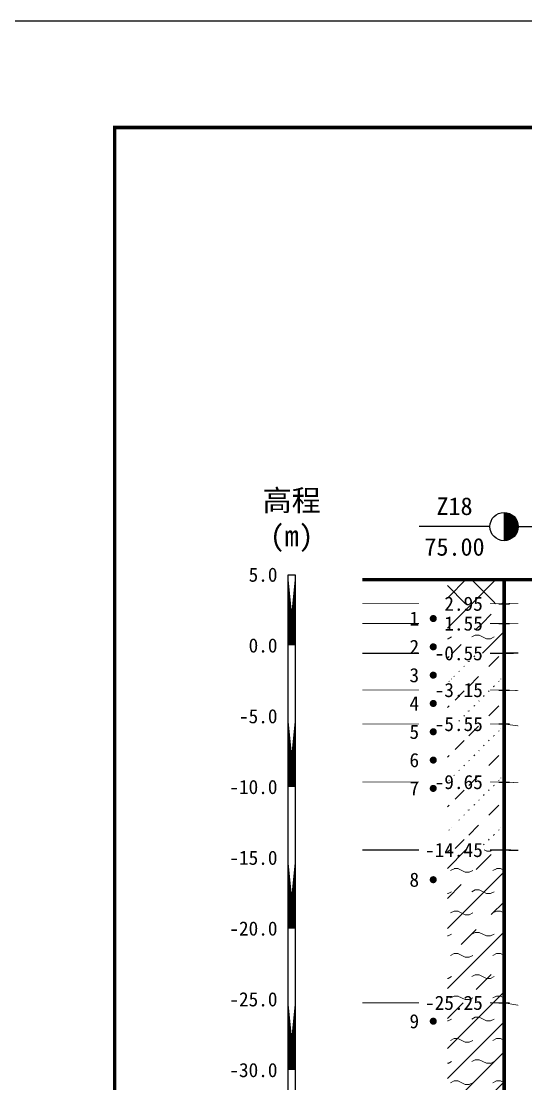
# Model space of a CAD drawing. Extents: x -37 to 3540, y -1485 to 297.
# Drawn here: x 2155.5 to 2226.8, y 146.9 to 297 of the extents above; entities that cross this region are included whole.
import ezdxf
from ezdxf.enums import TextEntityAlignment as Align

# ---------------------------------------------------------------- set-up
doc = ezdxf.new("R2010")
doc.units = 0
doc.layers.get('0').update_dxf_attribs({"linetype": 'CONTINUOUS'})
for name, color, linetype in [('FRAME', 7, 'CONTINUOUS'), ('HOLE', 41, 'CONTINUOUS'), ('RULER', 7, 'CONTINUOUS'), ('SAMPLE', 1, 'CONTINUOUS'), ('STRATUM', 241, 'CONTINUOUS')]:
    doc.layers.add(name, color=color, linetype=linetype)
doc.layers.add('HATCH', color=7, linetype='CONTINUOUS', lineweight=13)
doc.styles.add('ST', font='')
doc.styles.get('ST').set_extended_font_data('SimSun')
pattern_1 = [(45, (2148.7487, 0), (-4.24264, 4.24264), [10, 0]), (45, (2149.8097, -3.182), (-2.12132, 6.36396), [3, -3]), (26.565, (2149.8228, -0.2536), (5.999823, 5.999812), [0.567, -12.849]), (0, (2149.256, -0.2536), (0, 6), [0.567, -5.433]), (26.565, (2147.1674, 0), (5.999823, 5.999812), [0.567, -12.849]), (0, (2147.6745, 0.2536), (0, 6), [0.567, -5.433]), (153.435, (2149.2558, -0.2536), (-5.999818, -5e-06), [1.134, -12.2826]), (26.565, (2152.8228, 2.7464), (5.999823, 5.999812), [0.567, -12.849]), (0, (2152.256, 2.7464), (0, 6), [0.567, -5.433]), (26.565, (2150.1674, 3), (5.999823, 5.999812), [0.567, -12.849]), (0, (2150.6745, 3.2536), (0, 6), [0.567, -5.433]), (153.435, (2152.2558, 2.7464), (-5.999818, -5e-06), [1.134, -12.2826])]
pattern_2 = [(45, (2148.7487, 0), (-7e-07, 6.99998), [1.97196, -7.92754]), (45, (2151.5615, 2.829), (-7e-07, 6.99998), [1.99367, -7.90583]), (45, (2153.816, 5.082), (-7e-07, 6.99998), [1.8136, -8.08588]), (26.565, (2148.7487, 3.5), (7, 7), [0.0965, -15.55598]), (36.8699, (2149.4487, 4.2), (7, 7), [0.19775, -34.80225]), (315, (2152.2487, 6.976), (6.99998, 1e-06), [0.03305, -9.86644]), (26.565, (2152.2487, 0), (7, 7), [0.14475, -15.50773]), (26.565, (2152.9487, 0.7), (7, 7), [0.10528, -15.5472]), (90, (2153.299, 1.05), (-7, -5e-07), [0.02877, -6.97123]), (26.565, (2153.6487, 1.4), (7, 7), [0.091, -31.21394]), (36.8699, (2154.3487, 2.1), (7, 7), [0.1107, -34.8893]), (45, (2155.0487, 2.8), (-2e-07, 6.99998), [0.10911, -9.79038]), (315, (2155.663, 3.548), (6.99998, 1e-06), [0.03305, -9.86644]), (36.8699, (2150.1487, 4.9), (7, 7), [0.10224, -34.89776]), (53.1301, (2150.8487, 5.6), (14, 21), [0.13438, -34.86562]), (53.1301, (2151.5487, 6.3), (14, 21), [0.12625, -34.87375])]

# ---------------------------------------------------------------- blocks, each defined once
blk = doc.blocks.new('H_sam_hole')
blk.add_line((0, 2), (0, -2))
at = {"const_width": 2}
blk.add_lwpolyline([(0, -1, 0.414214), (1, 0, 0.414214), (0, 1, 1)], format="xyb", dxfattribs=at)
blk.add_circle((0, 0), 2)
blk = doc.blocks.new('SampleSoilUndisturbed')
at = {"const_width": 0.5}
blk.add_lwpolyline([(-0.25, 0, 1), (0.25, 0, 1)], format="xyb", close=True, dxfattribs=at)

msp = doc.modelspace()

# ---------------------------------------------------------------- hatches: boundary and pattern name
at = {"layer": 'HATCH'}
h = msp.add_hatch(dxfattribs=at)
h.set_pattern_fill('STT', color=50, style=0)
h.set_pattern_definition([(45, (2148.7487, 0), (-2.12132, 2.12132), [10, 0]), (135, (2148.7487, 0), (-2.12132, -2.12132), [10, 0])])
h.paths.add_polyline_path([(2223.74, 218.1), (2215.74, 218.1), (2215.74, 214.7), (2223.74, 214.7)])
h.paths.add_polyline_path([(2214.53, 213.21), (2221.23, 213.21), (2221.23, 216.15), (2214.53, 216.15)], flags=9)
h = msp.add_hatch(dxfattribs=at)
h.set_pattern_fill('FZNT', color=32, style=0)
h.set_pattern_definition([(45, (2148.7487, 0), (-4.24264, 4.24264), [10, 0]), (45, (2149.8097, -3.182), (-2.12132, 6.36396), [3, -3])])
h.paths.add_polyline_path([(2223.74, 214.7), (2215.74, 214.7), (2215.74, 211.9), (2223.74, 211.9)])
h.paths.add_polyline_path([(2214.53, 210.42), (2221.22, 210.42), (2221.22, 213.33), (2214.53, 213.33)], flags=9)
h.paths.add_polyline_path([(2214.53, 213.21), (2221.23, 213.21), (2221.23, 216.15), (2214.53, 216.15)], flags=9)
h = msp.add_hatch(dxfattribs=at)
h.set_pattern_fill('YNFNT', color=251, style=0)
h.set_pattern_definition(pattern_1)
h.paths.add_polyline_path([(2223.74, 211.9), (2215.74, 211.9), (2215.74, 207.7), (2223.74, 207.7)])
h.paths.add_polyline_path([(2213.1, 206.21), (2221.23, 206.21), (2221.23, 209.15), (2213.1, 209.15)], flags=9)
h.paths.add_polyline_path([(2214.53, 210.42), (2221.22, 210.42), (2221.22, 213.33), (2214.53, 213.33)], flags=9)
h = msp.add_hatch(dxfattribs=at)
h.set_pattern_fill('SZFT', color=52, style=0)
h.set_pattern_definition(pattern_2)
h.paths.add_polyline_path([(2223.74, 207.7), (2215.74, 207.7), (2215.74, 202.5), (2223.74, 202.5)])
h.paths.add_polyline_path([(2213.1, 201.01), (2221.23, 201.01), (2221.23, 203.95), (2213.1, 203.95)], flags=9)
h.paths.add_polyline_path([(2213.1, 206.21), (2221.23, 206.21), (2221.23, 209.15), (2213.1, 209.15)], flags=9)
h = msp.add_hatch(dxfattribs=at)
h.set_pattern_fill('SZFT', color=52, style=0)
h.set_pattern_definition(pattern_2)
h.paths.add_polyline_path([(2223.74, 202.5), (2215.74, 202.5), (2215.74, 197.7), (2223.74, 197.7)])
h.paths.add_polyline_path([(2213.1, 196.22), (2221.22, 196.22), (2221.22, 199.12), (2213.1, 199.12)], flags=9)
h.paths.add_polyline_path([(2213.1, 201.01), (2221.23, 201.01), (2221.23, 203.95), (2213.1, 203.95)], flags=9)
h = msp.add_hatch(dxfattribs=at)
h.set_pattern_fill('SZFT', color=52, style=0)
h.set_pattern_definition(pattern_2)
h.paths.add_polyline_path([(2223.74, 197.7), (2215.74, 197.7), (2215.74, 189.5), (2223.74, 189.5)])
h.paths.add_polyline_path([(2213.1, 188.01), (2221.23, 188.01), (2221.23, 190.95), (2213.1, 190.95)], flags=9)
h.paths.add_polyline_path([(2213.1, 196.22), (2221.22, 196.22), (2221.22, 199.12), (2213.1, 199.12)], flags=9)
h = msp.add_hatch(dxfattribs=at)
h.set_pattern_fill('SZFT', color=52, style=0)
h.set_pattern_definition(pattern_2)
h.paths.add_polyline_path([(2223.74, 189.5), (2215.74, 189.5), (2215.74, 179.9), (2223.74, 179.9)])
h.paths.add_polyline_path([(2211.67, 178.42), (2221.22, 178.42), (2221.22, 181.33), (2211.67, 181.33)], flags=9)
h.paths.add_polyline_path([(2213.1, 188.01), (2221.23, 188.01), (2221.23, 190.95), (2213.1, 190.95)], flags=9)
h = msp.add_hatch(dxfattribs=at)
h.set_pattern_fill('YNFNT', color=251, style=0)
h.set_pattern_definition(pattern_1)
h.paths.add_polyline_path([(2223.74, 179.9), (2215.74, 179.9), (2215.74, 158.3), (2223.74, 158.3)])
h.paths.add_polyline_path([(2211.67, 156.82), (2221.22, 156.82), (2221.22, 159.72), (2211.67, 159.72)], flags=9)
h.paths.add_polyline_path([(2211.67, 178.42), (2221.22, 178.42), (2221.22, 181.33), (2211.67, 181.33)], flags=9)
h = msp.add_hatch(dxfattribs=at)
h.set_pattern_fill('YNNT', color=251, style=0)
h.set_pattern_definition([(45, (2148.7487, 0), (-2.12132, 2.12132), [10, 0]), (26.565, (2149.8228, -0.2536), (5.999823, 5.999812), [0.567, -12.849]), (0, (2149.256, -0.2536), (0, 6), [0.567, -5.433]), (26.565, (2147.1674, 0), (5.999823, 5.999812), [0.567, -12.849]), (0, (2147.6745, 0.2536), (0, 6), [0.567, -5.433]), (153.435, (2149.2558, -0.2536), (-5.999818, -5e-06), [1.134, -12.2826]), (26.565, (2152.8228, 2.7464), (5.999823, 5.999812), [0.567, -12.849]), (0, (2152.256, 2.7464), (0, 6), [0.567, -5.433]), (26.565, (2150.1674, 3), (5.999823, 5.999812), [0.567, -12.849]), (0, (2150.6745, 3.2536), (0, 6), [0.567, -5.433]), (153.435, (2152.2558, 2.7464), (-5.999818, -5e-06), [1.134, -12.2826])])
h.paths.add_polyline_path([(2223.74, 158.3), (2215.74, 158.3), (2215.74, 140.3), (2223.74, 140.3)])
h.paths.add_polyline_path([(2211.67, 138.81), (2221.23, 138.81), (2221.23, 141.75), (2211.67, 141.75)], flags=9)
h.paths.add_polyline_path([(2211.67, 156.82), (2221.22, 156.82), (2221.22, 159.72), (2211.67, 159.72)], flags=9)

# ---------------------------------------------------------------- linework, layer by layer
at = {"layer": 'FRAME', "color": 245, "linetype": 'Continuous'}
msp.add_lwpolyline([(2148.75, 0), (2568.75, 0), (2568.75, 297), (2148.75, 297)], close=True, dxfattribs=at)
at = {"layer": 'FRAME', "linetype": 'Continuous', "const_width": 0.5}
msp.add_lwpolyline([(2168.75, 15), (2548.75, 15), (2548.75, 282), (2168.75, 282)], close=True, dxfattribs=at)
at = {"layer": 'HOLE', "linetype": 'Continuous'}
for points in [[(2221.74, 225.6), (2211.74, 225.6)], [(2225.74, 225.6), (2235.74, 225.6)], [(2222.99, 214.7), (2224.49, 214.7)], [(2222.99, 211.9), (2224.49, 211.9)], [(2222.99, 207.7), (2224.49, 207.7)], [(2222.99, 202.5), (2224.49, 202.5)], [(2222.99, 197.7), (2224.49, 197.7)], [(2222.99, 189.5), (2224.49, 189.5)], [(2222.99, 179.9), (2224.49, 179.9)], [(2222.99, 158.3), (2224.49, 158.3)]]:
    msp.add_lwpolyline(points, dxfattribs=at)
at = {"layer": 'HOLE', "linetype": 'Continuous', "const_width": 0.5}
msp.add_lwpolyline([(2223.74, 218.1), (2223.74, 68.1)], dxfattribs=at)
at = {"layer": 'RULER', "linetype": 'Continuous', "const_width": 1}
for points in [[(2193.74, 218.8), (2193.74, 208.8)], [(2193.74, 198.8), (2193.74, 188.8)], [(2193.74, 178.8), (2193.74, 168.8)], [(2193.74, 158.8), (2193.74, 148.8)]]:
    msp.add_lwpolyline(points, close=True, dxfattribs=at)
at = {"layer": 'RULER', "linetype": 'Continuous'}
msp.add_lwpolyline([(2193.24, 218.8), (2194.24, 218.8), (2194.24, 58.8), (2193.24, 58.8)], close=True, dxfattribs=at)
at = {"layer": 'STRATUM', "linetype": 'Continuous'}
for points, const_width in [([(2203.74, 218.1), (2223.74, 218.1), (2268.49, 218.1), (2313.54, 217.92), (2358.77, 217.94), (2403.49, 217.5), (2443.41, 217.6), (2493.76, 216.9), (2513.76, 216.9)], 0.5), ([(2203.74, 214.7), (2211.74, 214.7)], 0.1), ([(2221.74, 214.7), (2223.74, 214.7), (2225.74, 214.77)], 0.1), ([(2203.74, 211.9), (2211.74, 211.9)], 0.1), ([(2221.74, 211.9), (2223.74, 211.9), (2225.74, 211.92)], 0.1), ([(2203.74, 207.7), (2211.74, 207.7)], 0.2), ([(2221.74, 207.7), (2223.74, 207.7), (2225.74, 207.72)], 0.2), ([(2203.74, 202.5), (2211.74, 202.5)], 0.1), ([(2221.74, 202.5), (2223.74, 202.5), (2225.74, 202.42)], 0.1), ([(2203.74, 197.7), (2211.74, 197.7)], 0.1), ([(2221.74, 197.7), (2223.74, 197.7), (2225.74, 197.43)], 0.1), ([(2203.74, 189.5), (2211.74, 189.5)], 0.1), ([(2221.74, 189.5), (2223.74, 189.5), (2225.74, 189.4)], 0.1), ([(2203.74, 179.9), (2211.74, 179.9)], 0.2), ([(2221.74, 179.9), (2223.74, 179.9), (2225.74, 179.83)], 0.2), ([(2203.74, 158.3), (2211.74, 158.3)], 0.1), ([(2221.74, 158.3), (2223.74, 158.3), (2225.74, 157.96)], 0.1)]:
    msp.add_lwpolyline(points, dxfattribs=dict(at, const_width=const_width))

# ---------------------------------------------------------------- block references
at = {"layer": 'HOLE'}
msp.add_blockref('H_sam_hole', (2223.74, 225.6), dxfattribs=at)
at = {"layer": 'SAMPLE'}
for p in [(2213.74, 212.6), (2213.74, 208.6), (2213.74, 204.6), (2213.74, 200.6), (2213.74, 196.6), (2213.74, 192.6), (2213.74, 188.6), (2213.74, 175.7), (2213.74, 155.7)]:
    msp.add_blockref('SampleSoilUndisturbed', p, dxfattribs=at)

# ---------------------------------------------------------------- texts
at = {"layer": 'HOLE', "style": 'ST'}
for s, p in [('Z18', (2216.74, 228.48)), ('75.00', (2216.74, 222.73))]:
    msp.add_text(s, height=2.5, dxfattribs=at).set_placement(p, align=Align.MIDDLE_CENTER)
for s, p in [('2.95', (2220.74, 214.7)), ('1.55', (2220.74, 211.9)), ('-0.55', (2220.74, 207.7)), ('-3.15', (2220.74, 202.5)), ('-5.55', (2220.74, 197.7)), ('-9.65', (2220.74, 189.5)), ('-14.45', (2220.74, 179.9)), ('-25.25', (2220.74, 158.3))]:
    msp.add_text(s, height=2, dxfattribs=at).set_placement(p, align=Align.MIDDLE_RIGHT)
at = {"layer": 'RULER', "style": 'ST'}
for s, p in [('高程', (2193.74, 230.8)), ('(m)', (2193.74, 225.8))]:
    msp.add_text(s, height=3, dxfattribs=at).set_placement(p, align=Align.TOP_CENTER)
for s, p in [('5.0', (2191.74, 218.8)), ('0.0', (2191.74, 208.8)), ('-5.0', (2191.74, 198.8)), ('-10.0', (2191.74, 188.8)), ('-15.0', (2191.74, 178.8)), ('-20.0', (2191.74, 168.8)), ('-25.0', (2191.74, 158.8)), ('-30.0', (2191.74, 148.8))]:
    msp.add_text(s, height=2, dxfattribs=at).set_placement(p, align=Align.MIDDLE_RIGHT)
at = {"layer": 'SAMPLE', "style": 'ST'}
for s, p in [('1', (2211.74, 212.6)), ('2', (2211.74, 208.6)), ('3', (2211.74, 204.6)), ('4', (2211.74, 200.6)), ('5', (2211.74, 196.6)), ('6', (2211.74, 192.6)), ('7', (2211.74, 188.6)), ('8', (2211.74, 175.7)), ('9', (2211.74, 155.7))]:
    msp.add_text(s, height=2, dxfattribs=at).set_placement(p, align=Align.MIDDLE_RIGHT)

doc.saveas('drawing.dxf')
